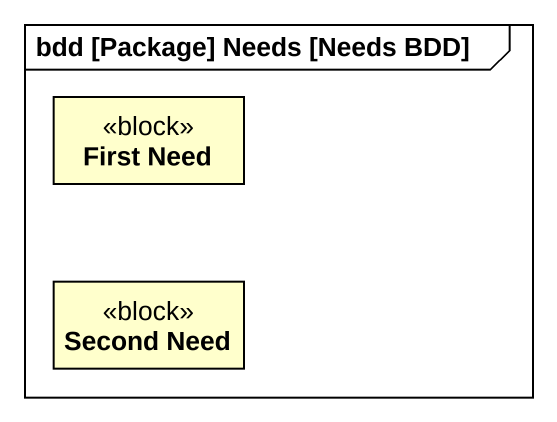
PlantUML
@startuml
mainframe bdd [Package] Needs [Needs BDD]
hide circle
hide empty members
class "First Need" as First_Need <<block>>
class "Second Need" as Second_Need <<block>>
@enduml
